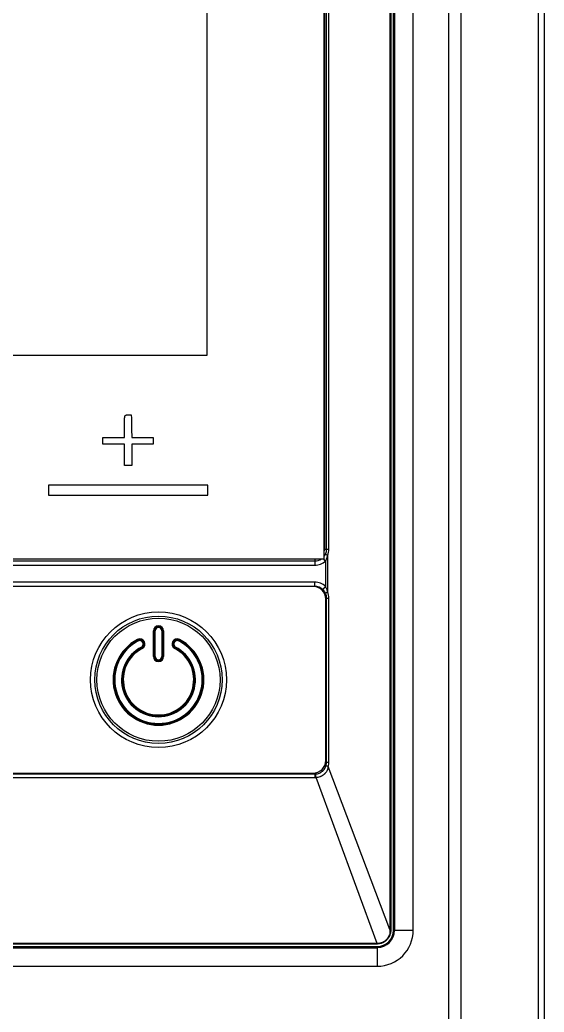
# Model space of a CAD drawing. Header units: millimetres. Extents: x -36 to 4467, y 2 to 3322.
# Drawn here: x 2561.9 to 2623.7, y 1586.6 to 1703.5 of the extents above; entities that cross this region are included whole.
import ezdxf

# ---------------------------------------------------------------- set-up
doc = ezdxf.new("R2010")
doc.units = ezdxf.units.MM

msp = doc.modelspace()

# ---------------------------------------------------------------- linework, layer by layer
for p, q in [((2612.44, 1856.04), (2612.44, 1498.55)), ((2613.86, 1856.04), (2613.86, 1498.55)), ((2622.98, 1856.04), (2622.98, 1498.55)), ((2623.69, 1856.04), (2623.69, 1498.55)), ((2605.52, 1815.7), (2605.52, 1596.39)), ((2605.64, 1815.7), (2605.64, 1596.39)), ((2605.95, 1596.3), (2605.95, 1815.8)), ((2606.09, 1596.3), (2606.09, 1815.8)), ((2608.27, 1596.3), (2608.27, 1815.8)), ((2597.77, 1640.05), (2597.77, 1797.05)), ((2597.82, 1796), (2597.82, 1641.2)), ((2598.07, 1641.2), (2598.07, 1796)), ((2598.34, 1641.2), (2598.34, 1796)), ((2584.02, 1664.05), (2584.02, 1773.05)), ((2522.52, 1664.05), (2584.02, 1664.05)), ((2597.82, 1641.2), (2598.07, 1641.2)), ((2598.07, 1641.2), (2598.34, 1641.2)), ((2598.18, 1640.45), (2598.18, 1636.15)), ((2508.77, 1640.05), (2597.77, 1640.05)), ((2509.87, 1639.8), (2596.67, 1639.8)), ((2509.87, 1639.3), (2596.67, 1639.3)), ((2596.67, 1640.05), (2596.67, 1639.8)), ((2596.67, 1639.8), (2596.67, 1639.3)), ((2597.95, 1639.79), (2597.71, 1640.05)), ((2597.95, 1639.79), (2597.95, 1636.81)), ((2596.67, 1637.3), (2509.87, 1637.3)), ((2596.47, 1636.8), (2510.07, 1636.8)), ((2596.67, 1636.8), (2596.47, 1636.8)), ((2596.67, 1636.8), (2596.67, 1637.3)), ((2596.67, 1636.78), (2596.67, 1636.8)), ((2597.95, 1636.81), (2597.61, 1636.44)), ((2597.97, 1635.4), (2598.07, 1635.4)), ((2597.97, 1616.3), (2597.97, 1635.3)), ((2598.07, 1635.4), (2598.34, 1635.4)), ((2598.07, 1616.1), (2598.07, 1635.4)), ((2598.34, 1616.1), (2598.34, 1635.4)), ((2577.67, 1631.55), (2577.77, 1631.55)), ((2577.67, 1628.55), (2577.67, 1631.55)), ((2577.87, 1631.55), (2577.77, 1631.55)), ((2577.77, 1628.55), (2577.77, 1631.55)), ((2577.87, 1628.55), (2577.87, 1631.55)), ((2578.67, 1631.55), (2578.67, 1628.55)), ((2578.67, 1631.55), (2578.77, 1631.55)), ((2578.87, 1631.55), (2578.77, 1631.55)), ((2578.77, 1631.55), (2578.77, 1628.55)), ((2578.87, 1631.55), (2578.87, 1628.55)), ((2575.8, 1630.54), (2575.85, 1630.45)), ((2575.89, 1630.37), (2575.85, 1630.45)), ((2576.26, 1629.66), (2576.31, 1629.57)), ((2580.28, 1629.66), (2580.23, 1629.57)), ((2580.65, 1630.37), (2580.7, 1630.45)), ((2580.74, 1630.54), (2580.7, 1630.45)), ((2576.36, 1629.48), (2576.31, 1629.57)), ((2577.67, 1628.55), (2577.77, 1628.55)), ((2577.87, 1628.55), (2577.77, 1628.55)), ((2578.67, 1628.55), (2578.77, 1628.55)), ((2578.87, 1628.55), (2578.77, 1628.55)), ((2580.19, 1629.48), (2580.23, 1629.57)), ((2597.96, 1616.1), (2598.07, 1616.1)), ((2598.07, 1616.1), (2598.34, 1616.1)), ((2605.52, 1596.39), (2598.27, 1615.58)), ((2509.87, 1614.7), (2596.67, 1614.7)), ((2510.07, 1614.8), (2596.47, 1614.8)), ((2596.67, 1614.81), (2596.67, 1614.7)), ((2596.67, 1614.7), (2596.67, 1614.3)), ((2509.87, 1614.3), (2596.67, 1614.3)), ((2604.01, 1594.72), (2596.82, 1614.3)), ((2605.64, 1596.39), (2605.52, 1596.39)), ((2605.95, 1596.3), (2606.09, 1596.3)), ((2606.09, 1596.3), (2608.27, 1596.3)), ((2604.01, 1594.72), (2502.53, 1594.72)), ((2604.01, 1594.67), (2502.53, 1594.67)), ((2604.01, 1594.67), (2604.01, 1594.72)), ((2502.52, 1594.37), (2604.02, 1594.37)), ((2502.52, 1594.23), (2604.02, 1594.23)), ((2604.02, 1594.37), (2604.02, 1594.23)), ((2604.02, 1594.23), (2604.02, 1592.05)), ((2502.52, 1592.05), (2604.02, 1592.05))]:
    msp.add_line(p, q)
for radius in [8, 7.5, 7.25]:
    msp.add_circle((2578.27, 1625.8), radius)
for centre, radius, start, end in [((2596.67, 1641.2), 1.15, 343.0419, 0), ((2596.67, 1641.2), 1.4, 336.7412, 0), ((2596.44, 1641.2), 1.9, 336.7412, 0), ((2596.67, 1641.2), 1.4, 270, 304.7716), ((2596.67, 1641.2), 1.9, 270, 312.1484), ((2596.47, 1635.3), 1.5, 0, 90), ((2596.67, 1635.4), 1.9, 47.8516, 90), ((2596.67, 1635.4), 1.4, 47.8516, 90), ((2596.44, 1635.4), 1.9, 0, 23.2588), ((2578.27, 1631.55), 0.6, 0, 180), ((2578.27, 1631.55), 0.5, 0, 180), ((2578.27, 1631.55), 0.4, 0, 180), ((2578.27, 1625.8), 5.35, 117.5, 62.5), ((2578.27, 1625.8), 5.25, 117.5, 62.5), ((2578.27, 1625.8), 5.15, 117.5, 62.5), ((2578.27, 1625.8), 4.35, 117.5, 62.5), ((2576.08, 1630.01), 0.6, 297.5, 117.5), ((2576.08, 1630.01), 0.5, 297.5, 117.5), ((2576.08, 1630.01), 0.4, 297.5, 117.5), ((2580.47, 1630.01), 0.6, 62.5, 242.5), ((2580.47, 1630.01), 0.5, 62.5, 242.5), ((2580.47, 1630.01), 0.4, 62.5, 242.5), ((2578.27, 1625.8), 4.25, 117.5, 62.5), ((2578.27, 1625.8), 4.15, 117.5, 62.5), ((2578.27, 1628.55), 0.6, 180, 0), ((2578.27, 1628.55), 0.5, 180, 0), ((2578.27, 1628.55), 0.4, 180, 0), ((2596.47, 1616.3), 1.5, 270, 0), ((2604.02, 1596.3), 4.25, 270, 0), ((2604.02, 1596.3), 2.06, 270, 0), ((2604.02, 1596.3), 1.92, 270, 0)]:
    msp.add_arc(centre, radius, start, end)
for centre, major_axis, ratio, start_param, end_param in [((2598.42, 1640.45), (0.459, -0.197), 0.206084, 3.141593, 4.265298), ((2598.42, 1636.15), (0.459, 0.197), 0.206084, 2.017887, 3.141593), ((2596.67, 1635.4), (1.4, 0), 1, 0, 0.405942), ((2598.5, 1615.58), (-0.481, 0.135), 0.142659, 0, 1.100581), ((2596.67, 1616.1), (1.4, 0), 1, 6.009533, 6.283185), ((2596.44, 1616.1), (-1.88, 0.27), 1, 3.009021, 3.282673), ((2596.67, 1616.1), (1.4, 0.06), 1, 4.667854, 4.744591), ((2596.82, 1614.2), (-0.038, 0.499), 0.015331, 4.909196, 6.283185), ((2596.67, 1616.2), (1.9, 0.04), 1, 4.693341, 4.770079)]:
    msp.add_ellipse(centre, major_axis=major_axis, ratio=ratio, start_param=start_param, end_param=end_param)
msp.add_rational_spline([(2574.27, 1654.33), (2574.27, 1654.76), (2574.27, 1655.2), (2574.27, 1655.95), (2574.27, 1656.27), (2574.28, 1656.58), (2574.28, 1656.68), (2574.3, 1656.78), (2574.33, 1656.87), (2574.35, 1656.93), (2574.4, 1656.97), (2574.47, 1656.99), (2574.57, 1657.01), (2574.67, 1657.02), (2574.78, 1657.01), (2574.88, 1657.01), (2574.98, 1657), (2575.07, 1656.99)], [1, 1, 1, 0.999976312121, 0.999976312121, 1, 0.99059841069, 0.99059841069, 1, 0.917103062487, 0.917103062487, 1, 0.994145962793, 0.994145962793, 1, 1, 1, 1], degree=3, knots=[0, 0, 0, 0, 0.398577, 0.398577, 0.688605, 0.688605, 0.688605, 0.776831, 0.776831, 0.776831, 0.832616, 0.832616, 0.832616, 0.91815, 0.91815, 0.91815, 1, 1, 1, 1])
for points in [[(2575.07, 1656.99), (2575.08, 1656.55), (2575.09, 1656.11), (2575.1, 1655.66)], [(2575.1, 1655.66), (2575.11, 1655.22), (2575.11, 1654.77), (2575.12, 1654.33)], [(2584.09, 1648.15), (2584.09, 1648.34), (2584.09, 1648.54), (2584.09, 1648.74)], [(2584.09, 1647.55), (2584.09, 1647.75), (2584.09, 1647.95), (2584.09, 1648.15)]]:
    msp.add_open_spline(points, degree=3)
for points, knots in [([(2571.73, 1654.33), (2572.15, 1654.33), (2572.58, 1654.33), (2573.42, 1654.33), (2573.85, 1654.33), (2574.27, 1654.33)], [0, 0, 0, 0, 0.5, 0.5, 1, 1, 1, 1]), ([(2571.73, 1653.57), (2571.73, 1653.69), (2571.73, 1653.82), (2571.73, 1654.07), (2571.73, 1654.2), (2571.73, 1654.33)], [0, 0, 0, 0, 0.5, 0.5, 1, 1, 1, 1]), ([(2575.12, 1654.33), (2575.54, 1654.33), (2575.97, 1654.33), (2576.81, 1654.33), (2577.23, 1654.33), (2577.66, 1654.33)], [0, 0, 0, 0, 0.5, 0.5, 1, 1, 1, 1]), ([(2577.66, 1654.33), (2577.66, 1654.2), (2577.66, 1654.07), (2577.66, 1653.82), (2577.66, 1653.69), (2577.66, 1653.57)], [0, 0, 0, 0, 0.5, 0.5, 1, 1, 1, 1]), ([(2574.27, 1653.57), (2573.85, 1653.57), (2573.42, 1653.57), (2572.58, 1653.57), (2572.15, 1653.57), (2571.73, 1653.57)], [0, 0, 0, 0, 0.5, 0.5, 1, 1, 1, 1]), ([(2574.27, 1651.03), (2574.27, 1651.45), (2574.27, 1651.87), (2574.27, 1652.72), (2574.27, 1653.14), (2574.27, 1653.57)], [0, 0, 0, 0, 0.5, 0.5, 1, 1, 1, 1]), ([(2575.12, 1653.57), (2575.12, 1653.14), (2575.12, 1652.72), (2575.12, 1651.87), (2575.12, 1651.45), (2575.12, 1651.03)], [0, 0, 0, 0, 0.5, 0.5, 1, 1, 1, 1]), ([(2577.66, 1653.57), (2577.23, 1653.57), (2576.81, 1653.57), (2575.96, 1653.57), (2575.54, 1653.57), (2575.12, 1653.57)], [0, 0, 0, 0, 0.5, 0.5, 1, 1, 1, 1]), ([(2575.12, 1651.03), (2574.98, 1651.03), (2574.83, 1651.03), (2574.55, 1651.03), (2574.41, 1651.03), (2574.27, 1651.03)], [0, 0, 0, 0, 0.5, 0.5, 1, 1, 1, 1]), ([(2565.3, 1648.74), (2565.3, 1648.54), (2565.3, 1648.34), (2565.3, 1647.95), (2565.3, 1647.75), (2565.3, 1647.55)], [0, 0, 0, 0, 0.5, 0.5, 1, 1, 1, 1]), ([(2584.09, 1648.74), (2580.96, 1648.74), (2577.83, 1648.74), (2571.56, 1648.74), (2568.43, 1648.74), (2565.3, 1648.74)], [0, 0, 0, 0, 0.5, 0.5, 1, 1, 1, 1]), ([(2565.3, 1647.55), (2568.43, 1647.55), (2571.56, 1647.55), (2577.83, 1647.55), (2580.96, 1647.55), (2584.09, 1647.55)], [0, 0, 0, 0, 0.5, 0.5, 1, 1, 1, 1]), ([(2597.76, 1640.32), (2597.78, 1640.34), (2597.8, 1640.36), (2597.84, 1640.43), (2597.87, 1640.47), (2597.91, 1640.53), (2597.92, 1640.55), (2597.94, 1640.6), (2597.95, 1640.62), (2597.96, 1640.64)], [0, 0, 0, 0, 0.22228, 0.22228, 0.61114, 0.61114, 0.80557, 0.80557, 1, 1, 1, 1]), ([(2597.95, 1639.79), (2597.96, 1639.81), (2597.98, 1639.84), (2598, 1639.89), (2598.01, 1639.92), (2598.05, 1640), (2598.07, 1640.05), (2598.11, 1640.16), (2598.13, 1640.22), (2598.16, 1640.33), (2598.17, 1640.39), (2598.18, 1640.45)], [0, 0, 0, 0, 0.125, 0.125, 0.25, 0.25, 0.5, 0.5, 0.75, 0.75, 1, 1, 1, 1]), ([(2598.18, 1636.15), (2598.17, 1636.2), (2598.16, 1636.26), (2598.13, 1636.37), (2598.11, 1636.43), (2598.07, 1636.54), (2598.05, 1636.59), (2598, 1636.7), (2597.98, 1636.75), (2597.95, 1636.81)], [0, 0, 0, 0, 0.25, 0.25, 0.5, 0.5, 0.75, 0.75, 1, 1, 1, 1]), ([(2597.96, 1635.95), (2597.94, 1636), (2597.92, 1636.04), (2597.87, 1636.13), (2597.84, 1636.17), (2597.78, 1636.25), (2597.75, 1636.29), (2597.69, 1636.36), (2597.65, 1636.4), (2597.61, 1636.44)], [0, 0, 0, 0, 0.25, 0.25, 0.5, 0.5, 0.75, 0.75, 1, 1, 1, 1]), ([(2596.78, 1614.7), (2596.85, 1614.71), (2596.92, 1614.72), (2597.06, 1614.75), (2597.13, 1614.77), (2597.21, 1614.8), (2597.23, 1614.81), (2597.26, 1614.83), (2597.31, 1614.85), (2597.36, 1614.87), (2597.45, 1614.93), (2597.51, 1614.97), (2597.57, 1615.03), (2597.59, 1615.04), (2597.62, 1615.06), (2597.63, 1615.07), (2597.67, 1615.11), (2597.69, 1615.14), (2597.76, 1615.22), (2597.81, 1615.27), (2597.86, 1615.36), (2597.88, 1615.39), (2597.91, 1615.44), (2597.92, 1615.46), (2597.93, 1615.49), (2597.94, 1615.5), (2597.98, 1615.58), (2598, 1615.65), (2598.02, 1615.72)], [0, 0, 0, 0, 0.125, 0.125, 0.25, 0.25, 0.28125, 0.28125, 0.3125, 0.375, 0.375, 0.5, 0.5, 0.53125, 0.53125, 0.5625, 0.5625, 0.625, 0.625, 0.75, 0.75, 0.8125, 0.8125, 0.84375, 0.84375, 0.875, 0.875, 1, 1, 1, 1]), ([(2596.82, 1614.3), (2596.82, 1614.3), (2596.82, 1614.3), (2596.83, 1614.3), (2596.84, 1614.3), (2596.86, 1614.3), (2596.9, 1614.31), (2596.97, 1614.32), (2597.04, 1614.33), (2597.16, 1614.36), (2597.25, 1614.38), (2597.35, 1614.42), (2597.37, 1614.43), (2597.41, 1614.45), (2597.47, 1614.48), (2597.53, 1614.51), (2597.64, 1614.57), (2597.71, 1614.62), (2597.82, 1614.71), (2597.85, 1614.74), (2597.9, 1614.78), (2597.91, 1614.8), (2597.94, 1614.83), (2597.96, 1614.85), (2598, 1614.9), (2598.03, 1614.93), (2598.08, 1615), (2598.1, 1615.04), (2598.13, 1615.1), (2598.15, 1615.12), (2598.17, 1615.16), (2598.18, 1615.18), (2598.19, 1615.22), (2598.2, 1615.24), (2598.22, 1615.28), (2598.22, 1615.3), (2598.24, 1615.37), (2598.25, 1615.41), (2598.26, 1615.47), (2598.26, 1615.5), (2598.27, 1615.53), (2598.27, 1615.54), (2598.27, 1615.56), (2598.27, 1615.57), (2598.27, 1615.58), (2598.27, 1615.58), (2598.27, 1615.58)], [0, 0, 0, 0, 0.003906, 0.003906, 0.007812, 0.015625, 0.03125, 0.0625, 0.125, 0.125, 0.25, 0.25, 0.28125, 0.28125, 0.3125, 0.375, 0.375, 0.5, 0.5, 0.5625, 0.5625, 0.59375, 0.59375, 0.625, 0.625, 0.6875, 0.6875, 0.75, 0.75, 0.78125, 0.78125, 0.8125, 0.8125, 0.84375, 0.84375, 0.875, 0.875, 0.9375, 0.9375, 0.96875, 0.96875, 0.984375, 0.992188, 0.996094, 0.996094, 1, 1, 1, 1]), ([(2605.52, 1596.39), (2605.52, 1596.34), (2605.53, 1596.29), (2605.53, 1596.18), (2605.53, 1596.13), (2605.51, 1595.97), (2605.49, 1595.87), (2605.45, 1595.74), (2605.44, 1595.71), (2605.42, 1595.66), (2605.41, 1595.64), (2605.38, 1595.57), (2605.34, 1595.47), (2605.28, 1595.38), (2605.23, 1595.32), (2605.21, 1595.3), (2605.18, 1595.26), (2605.16, 1595.24), (2605.11, 1595.18), (2605.07, 1595.14), (2604.99, 1595.07), (2604.91, 1595), (2604.82, 1594.95), (2604.75, 1594.91), (2604.73, 1594.89), (2604.68, 1594.87), (2604.66, 1594.86), (2604.54, 1594.8), (2604.44, 1594.77), (2604.28, 1594.74), (2604.23, 1594.73), (2604.12, 1594.72), (2604.07, 1594.72), (2604.01, 1594.72)], [0, 0, 0, 0, 0.0625, 0.0625, 0.125, 0.125, 0.25, 0.25, 0.28125, 0.28125, 0.3125, 0.3125, 0.375, 0.4375, 0.4375, 0.46875, 0.46875, 0.5, 0.5, 0.5625, 0.5625, 0.625, 0.6875, 0.6875, 0.71875, 0.71875, 0.75, 0.75, 0.875, 0.875, 0.9375, 0.9375, 1, 1, 1, 1]), ([(2605.64, 1596.39), (2605.64, 1596.34), (2605.63, 1596.28), (2605.62, 1596.17), (2605.62, 1596.12), (2605.59, 1595.96), (2605.56, 1595.85), (2605.52, 1595.72), (2605.51, 1595.69), (2605.49, 1595.64), (2605.47, 1595.62), (2605.44, 1595.54), (2605.41, 1595.5), (2605.33, 1595.36), (2605.26, 1595.27), (2605.17, 1595.17), (2605.15, 1595.15), (2605.11, 1595.11), (2605.09, 1595.09), (2605.03, 1595.04), (2604.94, 1594.97), (2604.85, 1594.91), (2604.78, 1594.87), (2604.76, 1594.86), (2604.71, 1594.83), (2604.68, 1594.82), (2604.55, 1594.76), (2604.45, 1594.73), (2604.29, 1594.7), (2604.23, 1594.69), (2604.15, 1594.68), (2604.12, 1594.68), (2604.07, 1594.67), (2604.04, 1594.67), (2604.01, 1594.67)], [0, 0, 0, 0, 0.0625, 0.0625, 0.125, 0.125, 0.25, 0.25, 0.28125, 0.28125, 0.3125, 0.3125, 0.375, 0.375, 0.5, 0.5, 0.53125, 0.53125, 0.5625, 0.5625, 0.625, 0.6875, 0.6875, 0.71875, 0.71875, 0.75, 0.75, 0.875, 0.875, 0.9375, 0.9375, 0.96875, 0.96875, 1, 1, 1, 1])]:
    msp.add_open_spline(points, degree=3, knots=knots)

doc.saveas('drawing.dxf')
